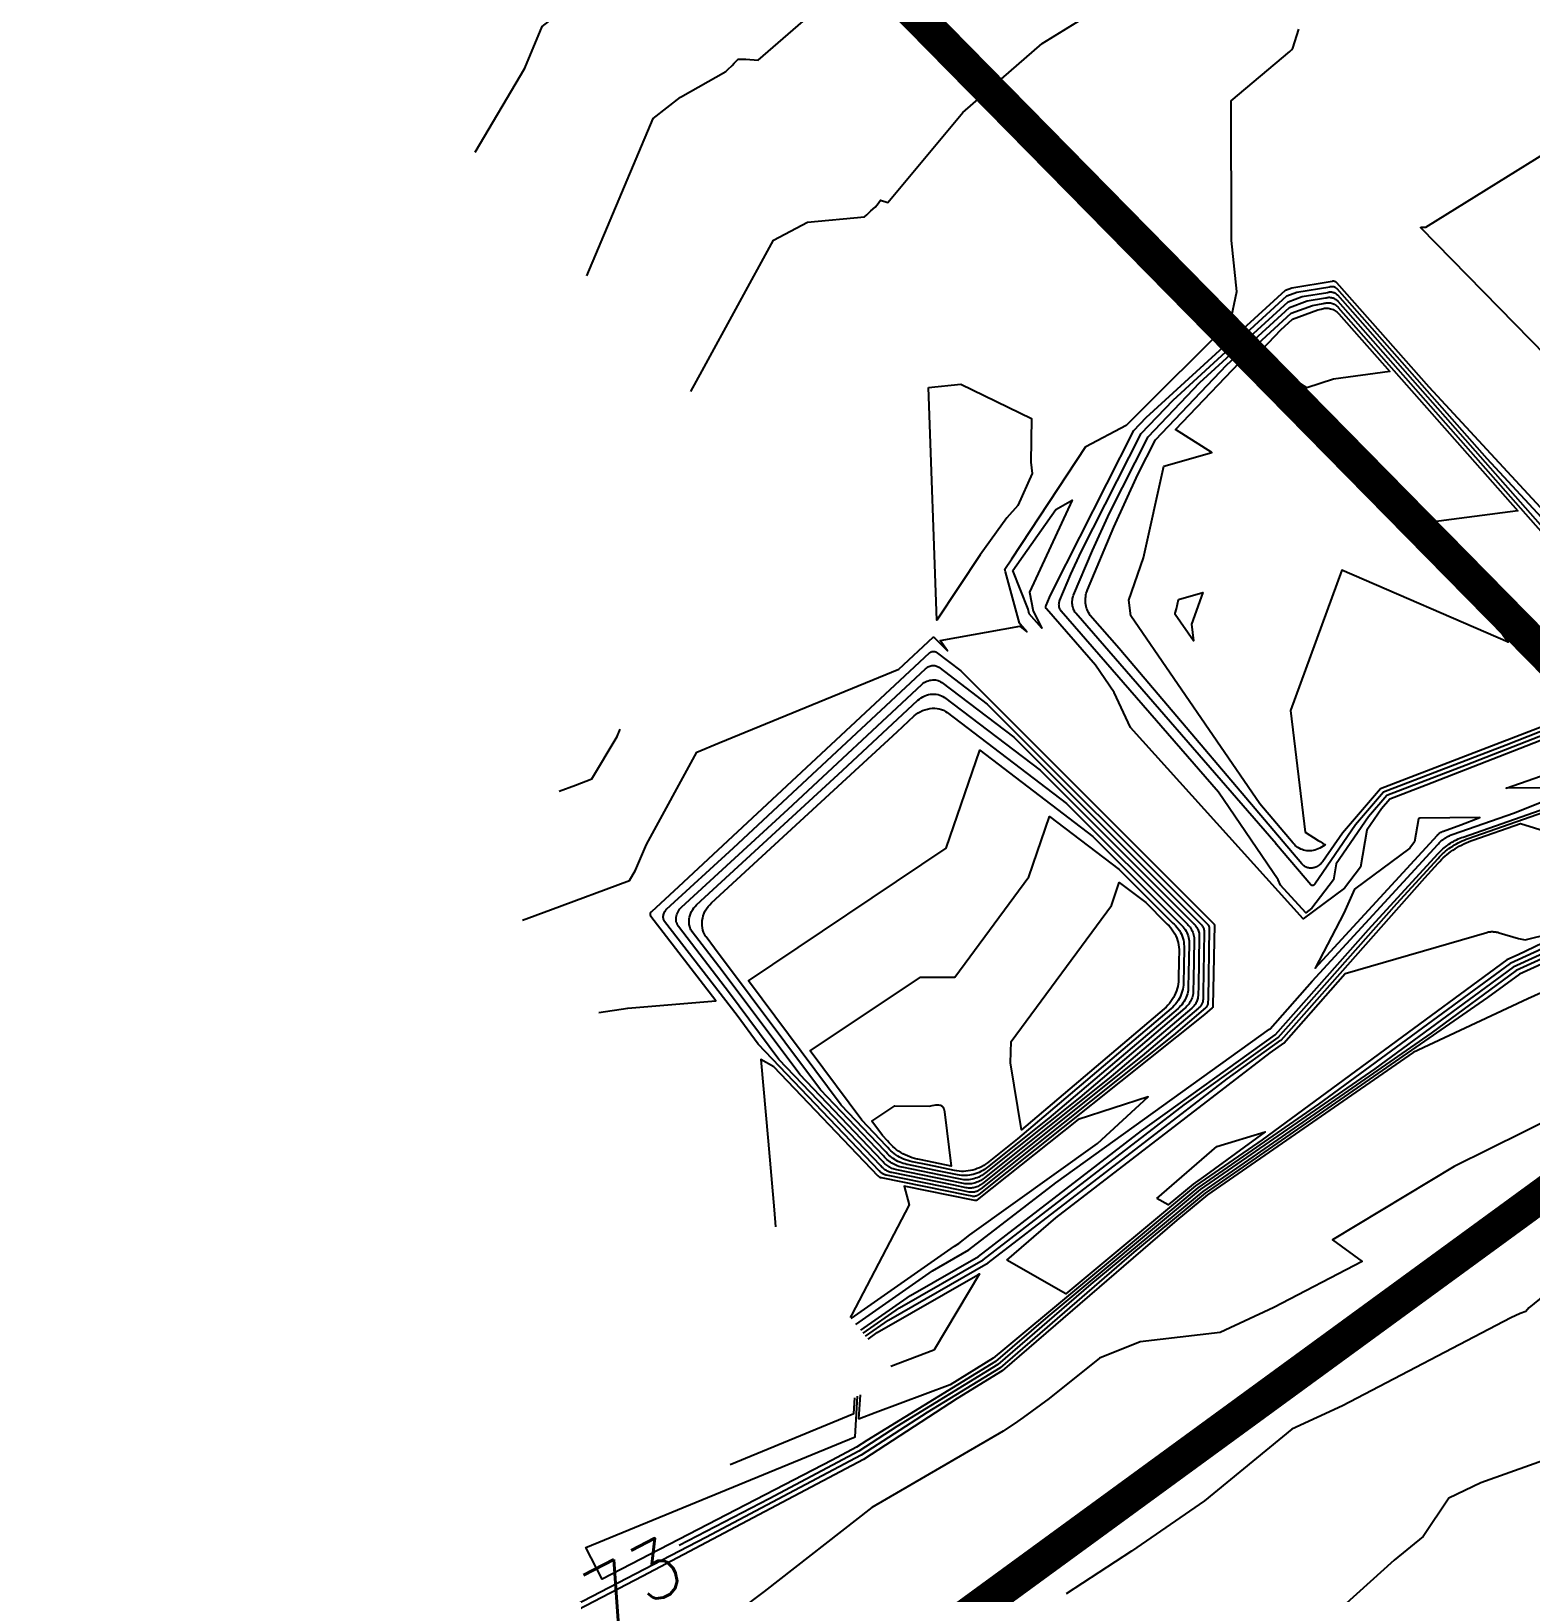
# Model space of a CAD drawing. Header units: metres. Extents: x 729358 to 732680, y 1423022 to 1426117.
# Drawn here: x 729802.4 to 729974.5, y 1424965.1 to 1425144.4 of the extents above; entities that cross this region are included whole.
import ezdxf

# ---------------------------------------------------------------- set-up
doc = ezdxf.new("R2010")
doc.units = ezdxf.units.M
doc.header["$MEASUREMENT"] = 0
doc.linetypes.add('PHANTOM', pattern=[2.5, 1.25, -0.25, 0.25, -0.25, 0.25, -0.25])
for name, color, linetype in [('36Bound', 6, 'PHANTOM'), ('HR36 IE-Exi_Xref$0$CONTOUR', 8, 'Continuous'), ('HR36 IE-Exi_Xref$0$CONTOURINDEX', 10, 'Continuous'), ('HR36 IE-Exi_Xref$0$CONTOURTEXT', 7, 'Continuous')]:
    doc.layers.add(name, color=color, linetype=linetype)
doc.styles.add('HR36 IE-Exi_Xref$0$5mm', font='simplex', dxfattribs={"height": 5})

msp = doc.modelspace()

# ---------------------------------------------------------------- linework, layer by layer
at = {"layer": '36Bound', "const_width": 3.84}
msp.add_lwpolyline([(731089.29, 1424869.87), (731097.59, 1425120.07), (731110.41, 1425192.42), (731138.07, 1425349.11), (731186.64, 1425492.9), (731134.88, 1425523.96), (731220.89, 1425664.9), (730803.81, 1425911.35), (730764.78, 1425842.6), (730723.84, 1425770.49), (730682.74, 1425698.76), (730672.5, 1425703.91), (730659.08, 1425710.65), (730650.07, 1425715.18), (730455.78, 1425812.86), (730385.15, 1425653.57), (730390.36, 1425601.87), (730354.83, 1425374.71), (730264.08, 1425176.5), (730117.5, 1425088.87), (729994.08, 1425024.16), (729814.03, 1424892.64)], dxfattribs=at)
at = {"layer": '36Bound', "const_width": 3.84, "flags": 128}
msp.add_lwpolyline([(730016.1, 1425086.12), (730042.25, 1425098.35), (730044.37, 1425088.61), (730066.86, 1425106.14), (730148.6, 1425134.3), (730197.59, 1425159.17), (730225.06, 1425195.72), (730242.38, 1425205.96), (730159.68, 1425270.89), (730113.89, 1425302.03), (730068.59, 1425319.8), (730033.85, 1425331.31), (729983.74, 1425346.31), (729978.31, 1425346.33), (729932.98, 1425312.47), (729916.75, 1425322.38), (729875, 1425348.48), (729857.06, 1425321.51), (729939.63, 1425269.07), (729936.92, 1425264.9), (729849.45, 1425320.85), (729825.14, 1425281.48), (729804.76, 1425247.07), (729980.67, 1425068.2)], close=True, dxfattribs=at)
at = {"layer": 'HR36 IE-Exi_Xref$0$CONTOUR', "flags": 128}
for points, elevation in [([(729853.3, 1425130.52), (729859, 1425140.16), (729861.01, 1425144.93), (729864.2, 1425147.43), (729868.9, 1425152.12), (729869.17, 1425152.4), (729869.58, 1425152.85), (729869.85, 1425153.13), (729870.27, 1425153.58), (729872.17, 1425153.56), (729873.09, 1425153.38), (729881.51, 1425163.53), (729891.02, 1425173.75), (729898.73, 1425177.35), (729900, 1425177.94), (729900.63, 1425178.59), (729900.69, 1425178.67), (729901.32, 1425179.32), (729901.38, 1425179.39), (729901.72, 1425180.37), (729905.72, 1425185.58), (729919.01, 1425194.67), (729925.81, 1425198.38)], 77), ([(729878.08, 1425103.06), (729879.37, 1425105.41), (729887.57, 1425120.4), (729891.47, 1425122.47), (729898.01, 1425123.09), (729898.25, 1425123.33), (729898.73, 1425123.77), (729899.22, 1425124.22), (729899.46, 1425124.46), (729899.85, 1425124.99), (729900.67, 1425124.75), (729909.27, 1425135.07), (729918.4, 1425142.99), (729930.34, 1425150.37), (729930.49, 1425150.44), (729930.5, 1425150.45), (729931.16, 1425151.18), (729931.17, 1425151.19), (729931.83, 1425151.93), (729932.09, 1425152.67), (729934.58, 1425160.53), (729949.59, 1425167.38), (729963.05, 1425173.72)], 75), ([(729983.5, 1425099.7), (729961.83, 1425121.85), (729961.93, 1425121.89), (729962.23, 1425121.9), (729962.43, 1425121.89), (729976.37, 1425130.54)], 73), ([(729918.81, 1425078.32), (729918.81, 1425078.34), (729918.81, 1425078.37), (729918.81, 1425078.39), (729918.82, 1425078.42), (729918.83, 1425078.44), (729918.84, 1425078.47), (729919.23, 1425079.41), (729919.6, 1425080.2), (729928.93, 1425098.57), (729930.33, 1425100.04), (729946.31, 1425114.68), (729946.31, 1425114.68), (729947.04, 1425114.95), (729951.68, 1425115.7), (729951.71, 1425115.71), (729951.74, 1425115.72), (729951.77, 1425115.73), (729951.81, 1425115.73), (729951.84, 1425115.73), (729951.88, 1425115.73), (729951.91, 1425115.72), (729951.94, 1425115.72), (729951.97, 1425115.71), (729952.01, 1425115.69), (729952.04, 1425115.68), (729952.07, 1425115.66), (729952.1, 1425115.64), (729952.12, 1425115.62), (729952.15, 1425115.59), (729952.17, 1425115.57), (729962.77, 1425103.57), (729987.87, 1425076.46)], 73), ([(729920.32, 1425078.59), (729920.33, 1425078.67), (729920.34, 1425078.75), (729920.35, 1425078.83), (729920.37, 1425078.9), (729920.39, 1425078.98), (729920.42, 1425079.07), (729921.7, 1425082.09), (729922.86, 1425084.64), (729929.76, 1425098.21), (729933.42, 1425102.05), (729946.47, 1425114.01), (729946.48, 1425114.01), (729947.63, 1425114.44), (729951.42, 1425115.06), (729951.47, 1425115.08), (729951.53, 1425115.09), (729951.58, 1425115.1), (729951.64, 1425115.1), (729951.69, 1425115.11), (729951.75, 1425115.1), (729951.8, 1425115.09), (729951.86, 1425115.08), (729951.91, 1425115.06), (729951.96, 1425115.04), (729952.01, 1425115.02), (729952.06, 1425114.99), (729952.11, 1425114.96), (729952.15, 1425114.92), (729952.19, 1425114.89), (729952.22, 1425114.85), (729969.45, 1425095.35), (729986.77, 1425076.63)], 72.5), ([(729923.36, 1425079.12), (729923.37, 1425079.31), (729923.39, 1425079.5), (729923.42, 1425079.69), (729923.46, 1425079.88), (729923.52, 1425080.06), (729923.59, 1425080.26), (729926.62, 1425087.45), (729929.39, 1425093.52), (729931.4, 1425097.48), (729939.6, 1425106.09), (729946.8, 1425112.68), (729946.8, 1425112.68), (729948.83, 1425113.44), (729950.92, 1425113.78), (729951.01, 1425113.81), (729951.1, 1425113.83), (729951.2, 1425113.85), (729951.3, 1425113.86), (729951.39, 1425113.86), (729951.49, 1425113.85), (729951.59, 1425113.83), (729951.68, 1425113.81), (729951.78, 1425113.78), (729951.87, 1425113.75), (729951.96, 1425113.7), (729952.04, 1425113.65), (729952.13, 1425113.6), (729952.2, 1425113.54), (729952.28, 1425113.47), (729952.33, 1425113.41), (729982.8, 1425078.9)], 71.5), ([(729946.91, 1425066.42), (729948.57, 1425052.46), (729950.08, 1425051.51), (729950.32, 1425051.37), (729950.59, 1425051.2), (729950.83, 1425051.05), (729950.87, 1425051.02), (729950.88, 1425051.02), (729950.83, 1425050.98), (729950.65, 1425050.84), (729950.46, 1425050.72), (729950.27, 1425050.62), (729950.08, 1425050.53), (729949.89, 1425050.45), (729949.7, 1425050.39), (729949.51, 1425050.35), (729949.32, 1425050.32), (729949.13, 1425050.3), (729948.95, 1425050.3), (729948.76, 1425050.32), (729948.58, 1425050.35), (729948.41, 1425050.39), (729948.23, 1425050.45), (729948.07, 1425050.52), (729947.9, 1425050.61), (729947.75, 1425050.7), (729947.59, 1425050.82), (729947.45, 1425050.94), (729947.31, 1425051.08), (729947.21, 1425051.19), (729943.37, 1425055.71), (729928.56, 1425077.27), (729928.35, 1425079.09), (729930.04, 1425083.96), (729932.37, 1425094.48), (729937.88, 1425096.04), (729933.7, 1425098.67), (729942.69, 1425108.1), (729946.96, 1425112.02), (729946.96, 1425112.02), (729949.42, 1425112.93), (729950.66, 1425113.13), (729950.77, 1425113.17), (729950.89, 1425113.2), (729951.01, 1425113.22), (729951.13, 1425113.23), (729951.24, 1425113.23), (729951.36, 1425113.22), (729951.48, 1425113.21), (729951.6, 1425113.18), (729951.71, 1425113.14), (729951.82, 1425113.1), (729951.93, 1425113.05), (729952.04, 1425112.99), (729952.14, 1425112.92), (729952.23, 1425112.84), (729952.32, 1425112.76), (729952.39, 1425112.69), (729972.99, 1425089.35), (729962.16, 1425087.93), (729971.87, 1425074.25), (729952.78, 1425082.55), (729946.91, 1425066.42)], 71), ([(729945.78, 1425110.12), (729947.13, 1425111.35), (729947.13, 1425111.35), (729950.02, 1425112.43), (729950.41, 1425112.49), (729950.54, 1425112.54), (729950.68, 1425112.57), (729950.82, 1425112.59), (729950.95, 1425112.61), (729951.09, 1425112.61), (729951.23, 1425112.6), (729951.37, 1425112.58), (729951.51, 1425112.55), (729951.64, 1425112.5), (729951.78, 1425112.45), (729951.9, 1425112.39), (729952.03, 1425112.32), (729952.15, 1425112.24), (729952.26, 1425112.15), (729952.36, 1425112.05), (729952.44, 1425111.96), (729958.31, 1425105.32), (729951.83, 1425104.47), (729948.78, 1425103.47), (729942.95, 1425107.14), (729945.78, 1425110.12)], 70.5), ([(730122.24, 1425102.41), (730088.97, 1425083.75), (730082.72, 1425081.68), (730077.51, 1425079.28), (730077.5, 1425079.27), (730066.27, 1425074.86), (730050.59, 1425069.47), (730050.59, 1425069.47), (730019.6, 1425057.37), (730001.13, 1425050.42), (729985.88, 1425043.08), (729972.46, 1425036.97), (729956.58, 1425025.3), (729936.54, 1425011.43), (729919.04, 1424996.87), (729913.03, 1424991.69), (729898.27, 1424982.63), (729897.08, 1424981.85), (729894.28, 1424980.37), (729867.9, 1424966.68), (729866.02, 1424970.34), (729896.92, 1424983.03), (729897.21, 1424987.7)], 71.5), ([(729915.04, 1425082.5), (729919.98, 1425089.51), (729921.84, 1425090.57), (729916.93, 1425080.02), (729917.38, 1425077.81), (729918.34, 1425075.89), (729916.92, 1425077.52), (729916.77, 1425078.07), (729915.04, 1425082.5)], 73), ([(730080.45, 1425081.21), (730077.33, 1425079.76), (730077.32, 1425079.76), (730072.33, 1425077.8), (730063.53, 1425074.77), (730032.92, 1425074.18), (730018.89, 1425057.96), (730006.35, 1425053.07), (730000.65, 1425050.92), (729979.45, 1425040.73), (729972.1, 1425037.38), (729950.11, 1425021.22), (729936.26, 1425011.63), (729914.09, 1424993.19), (729912.77, 1424992.05), (729907.82, 1424989.01), (729899.21, 1424985.78), (729897.44, 1424985.12), (729897.36, 1424985.09), (729897.53, 1424987.87)], 71), ([(729935.53, 1425076.34), (729935.76, 1425074.41), (729933.68, 1425077.43), (729933.66, 1425077.61), (729933.83, 1425078.1), (729934.06, 1425079.16), (729936.84, 1425079.95), (729935.53, 1425076.34)], 70.5), ([(730094.49, 1425078.72), (730089.22, 1425076.03), (730083.93, 1425072.1), (730077.1, 1425073.74), (730062.44, 1425072.24), (730062.44, 1425072.24), (730054.14, 1425068.98), (730051.46, 1425068.06), (730051.43, 1425068.05), (730046.11, 1425065.97), (730002.1, 1425049.41), (729998.75, 1425047.8), (729973.18, 1425036.16), (729969.51, 1425033.46), (729937.09, 1425011.02), (729928.93, 1425004.22), (729913.56, 1424990.97), (729905.18, 1424985.83), (729897.63, 1424980.92), (729879.8, 1424971.48), (729864.68, 1424963.63)], 72.5), ([(729983.17, 1425065.93), (729962.48, 1425057.86), (729958.32, 1425056.25), (729957.36, 1425055.14), (729955.67, 1425052.67), (729954.94, 1425048.44), (729953.09, 1425046.01), (729948.35, 1425042.49), (729928.52, 1425064.45), (729926.64, 1425068.48), (729924.5, 1425071.61), (729918.88, 1425078.08), (729918.87, 1425078.1), (729918.85, 1425078.13), (729918.84, 1425078.15), (729918.83, 1425078.17), (729918.83, 1425078.19), (729918.82, 1425078.22), (729918.81, 1425078.24), (729918.81, 1425078.27), (729918.81, 1425078.29), (729918.81, 1425078.32)], 73), ([(729982.37, 1425066.13), (729967.07, 1425060.16), (729957.96, 1425056.65), (729955.86, 1425054.21), (729952.15, 1425048.82), (729951.84, 1425046.98), (729949.34, 1425043.71), (729948.65, 1425043.19), (729945.77, 1425046.38), (729945.5, 1425046.97), (729938.63, 1425057.04), (729920.56, 1425077.84), (729920.52, 1425077.9), (729920.48, 1425077.97), (729920.44, 1425078.04), (729920.41, 1425078.11), (729920.38, 1425078.19), (729920.36, 1425078.27), (729920.35, 1425078.34), (729920.33, 1425078.42), (729920.33, 1425078.5), (729920.32, 1425078.59)], 72.5), ([(729976.24, 1425064.75), (729957.23, 1425057.44), (729952.85, 1425052.35), (729950.6, 1425049.07), (729950.51, 1425048.97), (729950.41, 1425048.87), (729950.32, 1425048.77), (729950.22, 1425048.69), (729950.12, 1425048.61), (729950.01, 1425048.55), (729949.91, 1425048.49), (729949.8, 1425048.44), (729949.7, 1425048.4), (729949.59, 1425048.36), (729949.49, 1425048.34), (729949.38, 1425048.32), (729949.28, 1425048.32), (729949.18, 1425048.32), (729949.08, 1425048.32), (729948.98, 1425048.34), (729948.88, 1425048.36), (729948.78, 1425048.4), (729948.69, 1425048.44), (729948.6, 1425048.48), (729948.51, 1425048.54), (729948.43, 1425048.6), (729948.35, 1425048.67), (729948.27, 1425048.74), (729948.22, 1425048.81), (729927.43, 1425073.29), (729927.23, 1425073.53), (729923.92, 1425077.34), (729923.81, 1425077.49), (729923.72, 1425077.66), (729923.64, 1425077.82), (729923.56, 1425078), (729923.5, 1425078.18), (729923.45, 1425078.36), (729923.41, 1425078.55), (729923.38, 1425078.74), (729923.36, 1425078.93), (729923.36, 1425079.12)], 71.5), ([(729867.49, 1425031.75), (729870.83, 1425032.24), (729880.92, 1425033.1), (729880.94, 1425033.09), (729873.48, 1425042.79), (729873.47, 1425042.81), (729873.46, 1425042.84), (729873.44, 1425042.87), (729873.43, 1425042.91), (729873.42, 1425042.94), (729873.42, 1425042.98), (729873.42, 1425043.02), (729873.42, 1425043.07), (729873.43, 1425043.11), (729873.44, 1425043.15), (729873.45, 1425043.19), (729873.47, 1425043.23), (729873.49, 1425043.26), (729873.52, 1425043.3), (729873.54, 1425043.33), (729873.57, 1425043.36), (729876.68, 1425046.22), (729905.45, 1425073.03), (729905.49, 1425073.07), (729905.54, 1425073.1), (729905.59, 1425073.13), (729905.65, 1425073.16), (729905.71, 1425073.18), (729905.76, 1425073.2), (729905.82, 1425073.21), (729905.88, 1425073.21), (729905.94, 1425073.21), (729905.99, 1425073.21), (729906.05, 1425073.2), (729906.1, 1425073.18), (729906.15, 1425073.16), (729906.19, 1425073.14), (729906.23, 1425073.11), (729909.06, 1425070.96), (729938.12, 1425041.91), (729938.12, 1425041.91), (729938.13, 1425041.9), (729938.13, 1425041.9), (729938.14, 1425041.89), (729938.14, 1425041.88), (729938.14, 1425041.88), (729938.15, 1425041.87), (729938.15, 1425041.87), (729938.15, 1425041.86), (729938.15, 1425041.85), (729938.15, 1425041.85), (729938.15, 1425041.84), (729938.16, 1425041.83), (729938.16, 1425041.83), (729938, 1425032.53), (729937.99, 1425032.43), (729937.99, 1425032.42), (729937.99, 1425032.41), (729937.99, 1425032.4), (729937.99, 1425032.39), (729937.98, 1425032.38), (729937.98, 1425032.37), (729937.97, 1425032.35), (729937.97, 1425032.34), (729937.96, 1425032.33), (729937.96, 1425032.32), (729937.95, 1425032.31), (729937.94, 1425032.31), (729937.93, 1425032.3), (729937.92, 1425032.29), (729937.04, 1425031.53), (729911.14, 1425010.86), (729911.1, 1425010.83), (729911.06, 1425010.8), (729911.02, 1425010.77), (729910.97, 1425010.74), (729910.92, 1425010.72), (729910.87, 1425010.7), (729910.82, 1425010.68), (729910.77, 1425010.66), (729910.71, 1425010.65), (729910.66, 1425010.64), (729910.61, 1425010.64), (729910.55, 1425010.63), (729910.5, 1425010.63), (729910.45, 1425010.64), (729910.4, 1425010.64), (729910.35, 1425010.65), (729909.73, 1425010.78), (729899.94, 1425012.76), (729899.94, 1425012.76), (729899.91, 1425012.77), (729899.88, 1425012.77), (729899.85, 1425012.78), (729899.82, 1425012.8), (729899.79, 1425012.81), (729899.77, 1425012.82), (729899.74, 1425012.84), (729899.72, 1425012.85), (729899.69, 1425012.87), (729899.67, 1425012.89), (729899.65, 1425012.91), (729899.62, 1425012.93), (729899.6, 1425012.95), (729899.58, 1425012.98), (729887.61, 1425025.51), (729886.11, 1425026.36), (729886.93, 1425016.98), (729887.62, 1425009.08), (729887.79, 1425007.13)], 73.5), ([(729885.81, 1425028.12), (729883.37, 1425031.39), (729875.06, 1425042.2), (729875.04, 1425042.24), (729875, 1425042.31), (729874.96, 1425042.39), (729874.93, 1425042.48), (729874.91, 1425042.58), (729874.9, 1425042.67), (729874.9, 1425042.77), (729874.91, 1425042.87), (729874.93, 1425042.97), (729874.95, 1425043.08), (729874.99, 1425043.18), (729875.03, 1425043.27), (729875.09, 1425043.36), (729875.15, 1425043.45), (729875.22, 1425043.53), (729875.29, 1425043.61), (729882.95, 1425050.66), (729905.01, 1425071.22), (729905.1, 1425071.29), (729905.19, 1425071.36), (729905.3, 1425071.42), (729905.4, 1425071.47), (729905.51, 1425071.51), (729905.63, 1425071.54), (729905.74, 1425071.57), (729905.85, 1425071.58), (729905.97, 1425071.58), (729906.08, 1425071.57), (729906.18, 1425071.55), (729906.28, 1425071.52), (729906.38, 1425071.48), (729906.46, 1425071.44), (729906.54, 1425071.38), (729912.09, 1425067.16), (729937.33, 1425041.93), (729937.36, 1425041.9), (729937.39, 1425041.87), (729937.42, 1425041.84), (729937.45, 1425041.8), (729937.47, 1425041.76), (729937.5, 1425041.72), (729937.52, 1425041.68), (729937.53, 1425041.64), (729937.55, 1425041.6), (729937.56, 1425041.56), (729937.57, 1425041.51), (729937.57, 1425041.47), (729937.58, 1425041.42), (729937.58, 1425041.38), (729937.44, 1425033.28), (729937.43, 1425032.88), (729937.43, 1425032.83), (729937.42, 1425032.78), (729937.41, 1425032.74), (729937.4, 1425032.69), (729937.39, 1425032.64), (729937.37, 1425032.59), (729937.35, 1425032.55), (729937.33, 1425032.51), (729937.3, 1425032.46), (729937.27, 1425032.42), (729937.24, 1425032.38), (729937.21, 1425032.34), (729937.17, 1425032.31), (729937.14, 1425032.27), (729933.46, 1425029.15), (729911.34, 1425011.49), (729911.27, 1425011.44), (729911.2, 1425011.39), (729911.13, 1425011.34), (729911.05, 1425011.29), (729910.97, 1425011.25), (729910.88, 1425011.22), (729910.8, 1425011.19), (729910.71, 1425011.16), (729910.62, 1425011.14), (729910.54, 1425011.13), (729910.45, 1425011.12), (729910.36, 1425011.11), (729910.27, 1425011.11), (729910.18, 1425011.12), (729910.1, 1425011.13), (729910.01, 1425011.14), (729908.98, 1425011.36), (729900.54, 1425013.06), (729900.52, 1425013.07), (729900.46, 1425013.08), (729900.39, 1425013.1), (729900.33, 1425013.13), (729900.26, 1425013.15), (729900.2, 1425013.18), (729900.14, 1425013.21), (729900.09, 1425013.24), (729900.03, 1425013.28), (729899.98, 1425013.32), (729899.93, 1425013.36), (729899.88, 1425013.4), (729899.83, 1425013.45), (729899.78, 1425013.5), (729899.74, 1425013.55), (729885.81, 1425028.12)], 73), ([(729888.18, 1425026.37), (729882.51, 1425033.97), (729876.65, 1425041.61), (729876.61, 1425041.67), (729876.54, 1425041.79), (729876.48, 1425041.92), (729876.43, 1425042.06), (729876.4, 1425042.21), (729876.39, 1425042.36), (729876.39, 1425042.52), (729876.4, 1425042.68), (729876.43, 1425042.84), (729876.47, 1425043), (729876.53, 1425043.16), (729876.6, 1425043.32), (729876.68, 1425043.46), (729876.78, 1425043.6), (729876.89, 1425043.73), (729877, 1425043.85), (729889.22, 1425055.1), (729904.57, 1425069.41), (729904.7, 1425069.52), (729904.85, 1425069.62), (729905, 1425069.71), (729905.16, 1425069.78), (729905.32, 1425069.84), (729905.49, 1425069.89), (729905.66, 1425069.92), (729905.83, 1425069.94), (729906, 1425069.94), (729906.16, 1425069.93), (729906.32, 1425069.9), (729906.47, 1425069.86), (729906.61, 1425069.8), (729906.74, 1425069.73), (729906.86, 1425069.65), (729915.13, 1425063.36), (729936.54, 1425041.95), (729936.59, 1425041.9), (729936.65, 1425041.84), (729936.71, 1425041.78), (729936.76, 1425041.71), (729936.81, 1425041.64), (729936.85, 1425041.57), (729936.89, 1425041.49), (729936.92, 1425041.42), (729936.94, 1425041.34), (729936.97, 1425041.26), (729936.98, 1425041.18), (729936.99, 1425041.1), (729937, 1425041.01), (729937, 1425040.93), (729936.88, 1425034.03), (729936.87, 1425033.33), (729936.86, 1425033.24), (729936.85, 1425033.16), (729936.84, 1425033.07), (729936.82, 1425032.99), (729936.79, 1425032.91), (729936.76, 1425032.82), (729936.72, 1425032.74), (729936.68, 1425032.67), (729936.64, 1425032.59), (729936.59, 1425032.52), (729936.54, 1425032.45), (729936.48, 1425032.38), (729936.41, 1425032.32), (729936.35, 1425032.26), (729929.88, 1425026.77), (729911.53, 1425012.12), (729911.44, 1425012.05), (729911.34, 1425011.97), (729911.24, 1425011.91), (729911.13, 1425011.85), (729911.01, 1425011.79), (729910.9, 1425011.74), (729910.78, 1425011.7), (729910.66, 1425011.66), (729910.53, 1425011.64), (729910.41, 1425011.61), (729910.29, 1425011.6), (729910.16, 1425011.59), (729910.04, 1425011.59), (729909.92, 1425011.6), (729909.8, 1425011.61), (729909.68, 1425011.64), (729908.24, 1425011.94), (729901.14, 1425013.37), (729901.11, 1425013.38), (729901.01, 1425013.4), (729900.9, 1425013.43), (729900.8, 1425013.47), (729900.71, 1425013.51), (729900.61, 1425013.55), (729900.52, 1425013.6), (729900.43, 1425013.65), (729900.35, 1425013.7), (729900.26, 1425013.77), (729900.18, 1425013.83), (729900.1, 1425013.9), (729900.03, 1425013.97), (729899.96, 1425014.05), (729899.89, 1425014.13), (729888.18, 1425026.37)], 72.5), ([(730089.53, 1425063.44), (730085.1, 1425064.4), (730076.87, 1425066.34), (730072.23, 1425064.92), (730059.43, 1425063.59), (730054.16, 1425060.83), (730050.25, 1425059.65), (730041.99, 1425057.02), (730021.14, 1425050.43), (730016.13, 1425049.74), (730005.21, 1425046.7), (729999.23, 1425043.01), (729984.37, 1425036.45), (729977.19, 1425034.7), (729974.15, 1425033.33), (729960.99, 1425027.16), (729960.98, 1425027.16), (729937.37, 1425010.81), (729933.87, 1425007.9), (729913.82, 1424990.61), (729908.63, 1424987.43), (729897.9, 1424980.45), (729872.55, 1424967.03), (729865.07, 1424963.14)], 73), ([(729892.94, 1425022.88), (729880.8, 1425039.13), (729879.81, 1425040.42), (729879.74, 1425040.52), (729879.62, 1425040.74), (729879.52, 1425040.96), (729879.44, 1425041.21), (729879.39, 1425041.47), (729879.36, 1425041.74), (729879.35, 1425042.01), (729879.38, 1425042.3), (729879.43, 1425042.58), (729879.5, 1425042.86), (729879.6, 1425043.14), (729879.73, 1425043.41), (729879.87, 1425043.66), (729880.04, 1425043.91), (729880.23, 1425044.13), (729880.43, 1425044.34), (729901.76, 1425063.98), (729903.7, 1425065.79), (729903.91, 1425065.97), (729904.15, 1425066.14), (729904.4, 1425066.28), (729904.67, 1425066.41), (729904.94, 1425066.51), (729905.22, 1425066.59), (729905.5, 1425066.64), (729905.78, 1425066.67), (729906.06, 1425066.67), (729906.33, 1425066.65), (729906.59, 1425066.6), (729906.83, 1425066.53), (729907.07, 1425066.44), (729907.29, 1425066.32), (729907.48, 1425066.19), (729921.19, 1425055.76), (729934.96, 1425041.99), (729935.06, 1425041.9), (729935.17, 1425041.78), (729935.28, 1425041.66), (729935.38, 1425041.53), (729935.47, 1425041.39), (729935.55, 1425041.25), (729935.63, 1425041.11), (729935.69, 1425040.96), (729935.74, 1425040.82), (729935.78, 1425040.66), (729935.81, 1425040.51), (729935.83, 1425040.35), (729935.85, 1425040.2), (729935.85, 1425040.04), (729935.77, 1425035.53), (729935.74, 1425034.22), (729935.73, 1425034.06), (729935.71, 1425033.9), (729935.68, 1425033.74), (729935.64, 1425033.59), (729935.6, 1425033.43), (729935.54, 1425033.28), (729935.47, 1425033.13), (729935.4, 1425032.99), (729935.31, 1425032.85), (729935.22, 1425032.71), (729935.12, 1425032.58), (729935.01, 1425032.46), (729934.9, 1425032.34), (729934.77, 1425032.23), (729922.73, 1425022.01), (729911.92, 1425013.38), (729911.78, 1425013.27), (729911.62, 1425013.15), (729911.46, 1425013.05), (729911.28, 1425012.95), (729911.11, 1425012.86), (729910.92, 1425012.79), (729910.74, 1425012.72), (729910.55, 1425012.66), (729910.35, 1425012.62), (729910.16, 1425012.59), (729909.97, 1425012.56), (729909.77, 1425012.55), (729909.58, 1425012.55), (729909.39, 1425012.56), (729909.2, 1425012.59), (729909.01, 1425012.62), (729906.75, 1425013.09), (729902.33, 1425013.98), (729902.28, 1425013.99), (729902.1, 1425014.04), (729901.93, 1425014.09), (729901.76, 1425014.15), (729901.59, 1425014.21), (729901.43, 1425014.29), (729901.28, 1425014.37), (729901.12, 1425014.46), (729900.98, 1425014.56), (729900.83, 1425014.66), (729900.7, 1425014.77), (729900.56, 1425014.89), (729900.43, 1425015.01), (729900.31, 1425015.15), (729900.19, 1425015.29), (729892.94, 1425022.88)], 71.5), ([(729862.97, 1425057.17), (729864.82, 1425057.85), (729866.72, 1425058.56), (729869.61, 1425063.44), (729869.95, 1425064.26)], 74.5), ([(729895.31, 1425021.13), (729884.67, 1425035.39), (729907.39, 1425050.6), (729911.23, 1425061.85), (729924.22, 1425051.96), (729934.17, 1425042), (729934.29, 1425041.9), (729934.44, 1425041.75), (729934.57, 1425041.6), (729934.7, 1425041.43), (729934.81, 1425041.27), (729934.91, 1425041.1), (729935, 1425040.92), (729935.07, 1425040.74), (729935.14, 1425040.55), (729935.19, 1425040.37), (729935.23, 1425040.18), (729935.25, 1425039.98), (729935.27, 1425039.79), (729935.27, 1425039.59), (729935.21, 1425036.28), (729935.17, 1425034.66), (729935.16, 1425034.47), (729935.14, 1425034.28), (729935.1, 1425034.08), (729935.06, 1425033.89), (729935, 1425033.7), (729934.93, 1425033.51), (729934.85, 1425033.33), (729934.76, 1425033.15), (729934.65, 1425032.98), (729934.54, 1425032.81), (729934.41, 1425032.65), (729934.28, 1425032.5), (729934.14, 1425032.35), (729933.99, 1425032.22), (729919.15, 1425019.63), (729912.12, 1425014.01), (729911.95, 1425013.87), (729911.76, 1425013.74), (729911.57, 1425013.61), (729911.36, 1425013.5), (729911.15, 1425013.4), (729910.94, 1425013.31), (729910.72, 1425013.23), (729910.49, 1425013.16), (729910.26, 1425013.11), (729910.04, 1425013.07), (729909.81, 1425013.05), (729909.58, 1425013.03), (729909.35, 1425013.03), (729909.12, 1425013.05), (729908.9, 1425013.07), (729908.68, 1425013.11), (729906, 1425013.67), (729902.93, 1425014.29), (729902.87, 1425014.3), (729902.65, 1425014.36), (729902.44, 1425014.42), (729902.24, 1425014.49), (729902.04, 1425014.57), (729901.84, 1425014.66), (729901.65, 1425014.76), (729901.47, 1425014.86), (729901.29, 1425014.98), (729901.12, 1425015.11), (729900.95, 1425015.24), (729900.79, 1425015.38), (729900.64, 1425015.54), (729900.49, 1425015.7), (729900.35, 1425015.87), (729895.31, 1425021.13)], 71), ([(729897.02, 1424995.94), (729905.79, 1425002.11), (729909.96, 1425004.5), (729919.95, 1425012.19), (729944.5, 1425029.83), (729944.57, 1425029.89), (729949.4, 1425035.35), (729963.8, 1425051.05), (729963.87, 1425051.13), (729963.96, 1425051.21), (729964.04, 1425051.29), (729964.12, 1425051.37), (729964.21, 1425051.45), (729964.3, 1425051.52), (729964.4, 1425051.59), (729964.49, 1425051.66), (729964.63, 1425051.75), (729964.73, 1425051.82), (729964.83, 1425051.88), (729964.93, 1425051.94), (729965.03, 1425052), (729965.14, 1425052.05), (729965.25, 1425052.1), (729965.36, 1425052.15), (729965.47, 1425052.2), (729965.58, 1425052.24), (729972.49, 1425054.65), (729979.88, 1425057.6), (729971.66, 1425057.49), (729984.34, 1425061.94)], 73), ([(729897.85, 1424994.93), (729902, 1424997.85), (729911.64, 1425003.37), (729934.71, 1425021.14), (729945.47, 1425028.87), (729945.5, 1425028.9), (729959.1, 1425044.25), (729963.85, 1425049.43), (729964.01, 1425049.61), (729964.17, 1425049.78), (729964.34, 1425049.95), (729964.52, 1425050.11), (729964.7, 1425050.26), (729964.89, 1425050.41), (729965.08, 1425050.56), (729965.28, 1425050.7), (729965.32, 1425050.73), (729965.52, 1425050.86), (729965.73, 1425050.99), (729965.94, 1425051.12), (729966.15, 1425051.23), (729966.37, 1425051.35), (729966.6, 1425051.45), (729966.83, 1425051.55), (729967.06, 1425051.64), (729967.28, 1425051.72), (729981.53, 1425056.7)], 71.5), ([(729897.69, 1425019.38), (729891.75, 1425027.34), (729904.43, 1425035.82), (729908.36, 1425035.79), (729916.87, 1425047.32), (729919.24, 1425054.25), (729927.25, 1425048.16), (729933.38, 1425042.02), (729933.53, 1425041.89), (729933.7, 1425041.72), (729933.86, 1425041.53), (729934.01, 1425041.34), (729934.14, 1425041.15), (729934.26, 1425040.94), (729934.37, 1425040.73), (729934.46, 1425040.51), (729934.53, 1425040.29), (729934.6, 1425040.07), (729934.64, 1425039.84), (729934.67, 1425039.61), (729934.69, 1425039.38), (729934.69, 1425039.14), (729934.66, 1425037.03), (729934.61, 1425035.11), (729934.6, 1425034.88), (729934.57, 1425034.65), (729934.53, 1425034.42), (729934.47, 1425034.19), (729934.4, 1425033.96), (729934.32, 1425033.74), (729934.22, 1425033.52), (729934.11, 1425033.31), (729933.99, 1425033.11), (729933.85, 1425032.91), (729933.71, 1425032.72), (729933.55, 1425032.54), (729933.38, 1425032.36), (729933.2, 1425032.2), (729915.58, 1425017.24), (729912.31, 1425014.64), (729912.12, 1425014.48), (729911.9, 1425014.33), (729911.68, 1425014.18), (729911.44, 1425014.05), (729911.2, 1425013.93), (729910.95, 1425013.83), (729910.7, 1425013.74), (729910.44, 1425013.66), (729910.17, 1425013.6), (729909.91, 1425013.56), (729909.64, 1425013.53), (729909.38, 1425013.51), (729909.12, 1425013.51), (729908.85, 1425013.53), (729908.6, 1425013.56), (729908.34, 1425013.6), (729905.26, 1425014.25), (729903.52, 1425014.6), (729903.46, 1425014.61), (729903.2, 1425014.67), (729902.96, 1425014.75), (729902.72, 1425014.83), (729902.48, 1425014.92), (729902.25, 1425015.03), (729902.03, 1425015.14), (729901.82, 1425015.27), (729901.61, 1425015.41), (729901.41, 1425015.55), (729901.21, 1425015.71), (729901.02, 1425015.88), (729900.84, 1425016.06), (729900.67, 1425016.25), (729900.5, 1425016.44), (729897.69, 1425019.38)], 70.5), ([(729898.13, 1424994.6), (729900.74, 1424996.43), (729912.2, 1425003), (729939.64, 1425024.13), (729945.8, 1425028.56), (729945.81, 1425028.57), (729962.33, 1425047.22), (729963.86, 1425048.9), (729964.05, 1425049.1), (729964.24, 1425049.3), (729964.44, 1425049.5), (729964.65, 1425049.68), (729964.86, 1425049.87), (729965.08, 1425050.04), (729965.31, 1425050.22), (729965.54, 1425050.38), (729965.55, 1425050.39), (729965.79, 1425050.55), (729966.03, 1425050.7), (729966.27, 1425050.84), (729966.53, 1425050.98), (729966.79, 1425051.11), (729967.05, 1425051.23), (729967.32, 1425051.35), (729967.59, 1425051.46), (729967.84, 1425051.55), (729973.31, 1425053.46), (729979.74, 1425051.47)], 71), ([(729914.32, 1425003.33), (729919.97, 1425008.18), (729944.56, 1425027.12), (729946.12, 1425028.24), (729946.13, 1425028.24), (729953.18, 1425036.21), (729969.44, 1425040.95), (729969.52, 1425040.98), (729969.61, 1425041), (729969.7, 1425041.01), (729969.78, 1425041.02), (729969.87, 1425041.03), (729969.95, 1425041.04), (729970.04, 1425041.04), (729970.13, 1425041.04), (729970.21, 1425041.03), (729970.3, 1425041.03), (729970.38, 1425041.02), (729970.46, 1425041), (729970.54, 1425040.99), (729970.62, 1425040.97), (729970.7, 1425040.96), (729970.78, 1425040.93), (729970.85, 1425040.91), (729973.07, 1425040.23), (729973.85, 1425040.09), (729979.56, 1425041.51), (729973.02, 1425038.37), (729971.74, 1425037.79), (729943.65, 1425017.15), (729935.98, 1425011.84), (729921.11, 1424999.47), (729914.32, 1425003.33)], 70.5), ([(730103.74, 1425036.38), (730098.56, 1425034.73), (730086.35, 1425028.61), (730084.02, 1425027.62), (730082.7, 1425026.9), (730067.87, 1425021.17), (730054.92, 1425017.93), (730037.21, 1425014.8), (730028.56, 1425012.23), (730018.18, 1425010.31), (730004.32, 1425009.95), (729994.37, 1425007.62), (729985.5, 1425007.85), (729982.77, 1425006.9), (729982.23, 1425004.32), (729974.27, 1424997.83), (729973.92, 1424997.44), (729973.27, 1424997.2), (729972.19, 1424996.69), (729952.85, 1424986.59), (729947.05, 1424983.91), (729937.02, 1424975.68), (729928.65, 1424969.93), (729921.14, 1424965.03)], 75), ([(729898.41, 1424994.26), (729899.47, 1424995.01), (729911.02, 1425001.63), (729911.2, 1425001.74), (729906, 1424993.03), (729905.97, 1424992.97), (729901.01, 1424991.11)], 70.5)]:
    msp.add_lwpolyline(points, dxfattribs=dict(at, elevation=elevation))
at = {"layer": 'HR36 IE-Exi_Xref$0$CONTOURINDEX', "flags": 128}
for points, elevation in [([(729866.12, 1425116.31), (729870.13, 1425125.83), (729873.73, 1425134.37), (729876.89, 1425136.84), (729882.1, 1425139.77), (729882.33, 1425140.02), (729882.8, 1425140.48), (729883.03, 1425140.73), (729883.5, 1425141.19), (729884.37, 1425141.19), (729885.78, 1425141.09), (729902.7, 1425155.79), (729906.95, 1425160.36), (729908.3, 1425160.99), (729915.25, 1425164.19), (729915.56, 1425164.52), (729915.93, 1425164.92), (729916.24, 1425165.25), (729916.61, 1425165.66), (729918.43, 1425170.99), (729920.25, 1425173.36), (729937.5, 1425185.17), (729942.54, 1425187.55)], 76), ([(729858.74, 1425042.35), (729861.94, 1425043.54), (729871.03, 1425046.91), (729871.73, 1425048.1), (729872.97, 1425051.03), (729878.77, 1425061.65), (729881.31, 1425062.69), (729901.94, 1425071.17), (729905.89, 1425074.84), (729905.89, 1425074.84), (729905.89, 1425074.84), (729905.89, 1425074.85), (729905.89, 1425074.85), (729905.9, 1425074.85), (729905.9, 1425074.85), (729905.9, 1425074.85), (729905.9, 1425074.85), (729905.91, 1425074.85), (729905.91, 1425074.85), (729905.91, 1425074.85), (729905.91, 1425074.85), (729905.91, 1425074.85), (729905.92, 1425074.85), (729905.92, 1425074.84), (729906.03, 1425074.76), (729907.51, 1425073.28), (729906.7, 1425074.47), (729915.84, 1425076.1), (729916.62, 1425075.46), (729915.86, 1425076.35), (729915.79, 1425076.43), (729914.2, 1425082.35), (729914.09, 1425082.64), (729914.93, 1425083.83), (729923.4, 1425096.71), (729923.42, 1425096.73), (729928.03, 1425099.16), (729928.07, 1425099.18), (729928.07, 1425099.18), (729928.7, 1425099.77), (729939.93, 1425111), (729940.01, 1425111.07), (729940.73, 1425114.53), (729940.11, 1425120.36), (729940.1, 1425136.4), (729946.83, 1425142.06), (729947, 1425142.25), (729947.17, 1425142.44), (729947.87, 1425144.63)], 74), ([(729921.84, 1425078.85), (729921.85, 1425078.99), (729921.86, 1425079.13), (729921.88, 1425079.26), (729921.92, 1425079.39), (729921.95, 1425079.52), (729922.01, 1425079.67), (729924.16, 1425084.77), (729926.12, 1425089.08), (729930.58, 1425097.84), (729936.51, 1425104.07), (729946.64, 1425113.35), (729946.64, 1425113.35), (729948.23, 1425113.94), (729951.17, 1425114.42), (729951.24, 1425114.44), (729951.32, 1425114.46), (729951.39, 1425114.47), (729951.47, 1425114.48), (729951.54, 1425114.48), (729951.62, 1425114.48), (729951.69, 1425114.46), (729951.77, 1425114.45), (729951.84, 1425114.42), (729951.91, 1425114.4), (729951.98, 1425114.36), (729952.05, 1425114.32), (729952.12, 1425114.28), (729952.18, 1425114.23), (729952.23, 1425114.18), (729952.28, 1425114.13), (729976.13, 1425087.12)], 72), ([(729905.35, 1425103.51), (729909.04, 1425103.88), (729917.17, 1425099.93), (729917.09, 1425094.93), (729917.25, 1425093.62), (729915.62, 1425089.94), (729914.33, 1425088.52), (729911.28, 1425084.31), (729906.3, 1425076.78), (729905.35, 1425103.51)], 74), ([(730090.28, 1425082.24), (730089.37, 1425082.98), (730089.36, 1425082.98), (730086.5, 1425081.9), (730086.51, 1425081.9), (730079.22, 1425079.49), (730077.7, 1425078.79), (730077.68, 1425078.78), (730060.2, 1425071.92), (730051.02, 1425068.76), (730051.01, 1425068.76), (730032.86, 1425061.67), (730001.61, 1425049.92), (729992.32, 1425045.44), (729972.82, 1425036.57), (729963.04, 1425029.38), (729936.82, 1425011.22), (729923.98, 1425000.55), (729913.3, 1424991.33), (729901.72, 1424984.23), (729897.36, 1424981.39), (729887.04, 1424975.92), (729876.71, 1424970.56)], 72), ([(729981.58, 1425066.33), (729971.65, 1425062.45), (729957.59, 1425057.04), (729954.35, 1425053.28), (729949.68, 1425046.47), (729949.66, 1425046.45), (729949.64, 1425046.43), (729949.62, 1425046.41), (729949.6, 1425046.4), (729949.58, 1425046.38), (729949.56, 1425046.37), (729949.55, 1425046.36), (729949.53, 1425046.35), (729949.51, 1425046.34), (729949.49, 1425046.34), (729949.47, 1425046.33), (729949.45, 1425046.33), (729949.43, 1425046.33), (729949.41, 1425046.33), (729949.39, 1425046.33), (729949.37, 1425046.33), (729949.35, 1425046.34), (729949.33, 1425046.34), (729949.31, 1425046.35), (729949.3, 1425046.36), (729949.28, 1425046.37), (729949.27, 1425046.38), (729949.25, 1425046.39), (729949.24, 1425046.41), (729949.23, 1425046.42), (729945.29, 1425051.05), (729945.26, 1425051.1), (729922.24, 1425077.59), (729922.16, 1425077.7), (729922.1, 1425077.81), (729922.04, 1425077.93), (729921.99, 1425078.06), (729921.94, 1425078.18), (729921.91, 1425078.31), (729921.88, 1425078.45), (729921.86, 1425078.58), (729921.85, 1425078.72), (729921.84, 1425078.85)], 72), ([(729890.56, 1425024.63), (729881.65, 1425036.55), (729878.23, 1425041.01), (729878.17, 1425041.09), (729878.08, 1425041.26), (729878, 1425041.44), (729877.94, 1425041.63), (729877.89, 1425041.84), (729877.87, 1425042.05), (729877.87, 1425042.27), (729877.89, 1425042.49), (729877.93, 1425042.71), (729877.99, 1425042.93), (729878.06, 1425043.15), (729878.16, 1425043.36), (729878.28, 1425043.56), (729878.41, 1425043.76), (729878.56, 1425043.93), (729878.72, 1425044.1), (729895.49, 1425059.54), (729904.14, 1425067.6), (729904.31, 1425067.74), (729904.5, 1425067.88), (729904.7, 1425068), (729904.91, 1425068.1), (729905.13, 1425068.18), (729905.35, 1425068.24), (729905.58, 1425068.28), (729905.8, 1425068.3), (729906.03, 1425068.31), (729906.24, 1425068.29), (729906.45, 1425068.25), (729906.65, 1425068.19), (729906.84, 1425068.12), (729907.01, 1425068.03), (729907.17, 1425067.92), (729918.16, 1425059.56), (729935.75, 1425041.97), (729935.82, 1425041.9), (729935.91, 1425041.81), (729936, 1425041.72), (729936.07, 1425041.62), (729936.14, 1425041.51), (729936.2, 1425041.41), (729936.26, 1425041.3), (729936.3, 1425041.19), (729936.34, 1425041.08), (729936.37, 1425040.96), (729936.4, 1425040.84), (729936.41, 1425040.73), (729936.42, 1425040.61), (729936.42, 1425040.48), (729936.33, 1425034.78), (729936.3, 1425033.77), (729936.29, 1425033.65), (729936.28, 1425033.53), (729936.26, 1425033.41), (729936.23, 1425033.29), (729936.19, 1425033.17), (729936.15, 1425033.05), (729936.1, 1425032.94), (729936.04, 1425032.83), (729935.98, 1425032.72), (729935.91, 1425032.62), (729935.83, 1425032.52), (729935.74, 1425032.42), (729935.66, 1425032.33), (729935.56, 1425032.25), (729926.31, 1425024.39), (729911.73, 1425012.75), (729911.61, 1425012.66), (729911.48, 1425012.56), (729911.35, 1425012.48), (729911.21, 1425012.4), (729911.06, 1425012.33), (729910.91, 1425012.26), (729910.76, 1425012.21), (729910.6, 1425012.16), (729910.44, 1425012.13), (729910.29, 1425012.1), (729910.13, 1425012.08), (729909.97, 1425012.07), (729909.81, 1425012.07), (729909.65, 1425012.08), (729909.5, 1425012.1), (729909.35, 1425012.13), (729907.49, 1425012.51), (729901.73, 1425013.68), (729901.7, 1425013.69), (729901.55, 1425013.72), (729901.42, 1425013.76), (729901.28, 1425013.81), (729901.15, 1425013.86), (729901.02, 1425013.92), (729900.9, 1425013.98), (729900.78, 1425014.05), (729900.66, 1425014.13), (729900.55, 1425014.21), (729900.44, 1425014.3), (729900.33, 1425014.39), (729900.23, 1425014.49), (729900.13, 1425014.6), (729900.04, 1425014.71), (729890.56, 1425024.63)], 72), ([(729897.58, 1424995.27), (729903.27, 1424999.27), (729911.08, 1425003.75), (729929.79, 1425018.16), (729945.15, 1425029.19), (729945.19, 1425029.23), (729955.87, 1425041.29), (729963.83, 1425049.97), (729963.96, 1425050.12), (729964.1, 1425050.26), (729964.24, 1425050.4), (729964.39, 1425050.53), (729964.54, 1425050.66), (729964.69, 1425050.78), (729964.85, 1425050.9), (729965.01, 1425051.02), (729965.09, 1425051.07), (729965.26, 1425051.18), (729965.43, 1425051.29), (729965.6, 1425051.39), (729965.78, 1425051.49), (729965.96, 1425051.58), (729966.15, 1425051.67), (729966.34, 1425051.75), (729966.53, 1425051.83), (729966.71, 1425051.89), (729978.52, 1425056.02)], 72), ([(729961.73, 1425054.05), (729961.59, 1425053.98), (729961.13, 1425051.35), (729960.59, 1425050.63), (729954.25, 1425045.92), (729953.03, 1425043.17), (729949.75, 1425036.84), (729963.76, 1425052.12), (729963.79, 1425052.15), (729963.81, 1425052.17), (729963.84, 1425052.19), (729963.86, 1425052.22), (729963.89, 1425052.24), (729963.91, 1425052.26), (729963.94, 1425052.28), (729963.97, 1425052.3), (729964.17, 1425052.44), (729964.2, 1425052.46), (729964.23, 1425052.47), (729964.26, 1425052.49), (729964.29, 1425052.51), (729964.32, 1425052.52), (729964.35, 1425052.54), (729964.38, 1425052.55), (729964.41, 1425052.57), (729964.45, 1425052.58), (729966.47, 1425053.28), (729968.63, 1425054.15), (729961.75, 1425054.05), (729961.73, 1425054.05)], 74), ([(729932.62, 1425032.38), (729932.41, 1425032.19), (729916.01, 1425018.27), (729914.77, 1425025.98), (729914.84, 1425028.44), (729926.36, 1425044.04), (729927.25, 1425046.66), (729930.28, 1425044.36), (729932.59, 1425042.04), (729932.76, 1425041.89), (729932.96, 1425041.69), (729933.15, 1425041.47), (729933.32, 1425041.25), (729933.47, 1425041.02), (729933.61, 1425040.78), (729933.74, 1425040.54), (729933.84, 1425040.29), (729933.93, 1425040.03), (729934, 1425039.77), (729934.06, 1425039.51), (729934.09, 1425039.24), (729934.11, 1425038.97), (729934.12, 1425038.7), (729934.1, 1425037.78), (729934.04, 1425035.55), (729934.03, 1425035.29), (729934, 1425035.02), (729933.95, 1425034.75), (729933.89, 1425034.49), (729933.81, 1425034.23), (729933.71, 1425033.97), (729933.6, 1425033.72), (729933.47, 1425033.47), (729933.33, 1425033.24), (729933.17, 1425033.01), (729933, 1425032.79), (729932.82, 1425032.58), (729932.62, 1425032.38)], 70), ([(730109.76, 1425025.71), (730109.46, 1425025.43), (730106.81, 1425023.88), (730097.92, 1425018.32), (730090.71, 1425015.23), (730081.29, 1425010.15), (730075.24, 1425007.83), (730071.33, 1425006.09), (730046.58, 1424999.24), (730045.32, 1424998.85), (730025.37, 1424994.94), (730017.81, 1424991.99), (730005.04, 1424991.69), (729992.53, 1424986.64), (729990.98, 1424986.1), (729990.46, 1424985.5), (729968.74, 1424977.74), (729965.06, 1424976), (729962.12, 1424971.6), (729958.81, 1424968.87), (729944.65, 1424956.1), (729932.39, 1424950.92), (729916.37, 1424938.83), (729910.21, 1424933.6)], 76), ([(729896.47, 1424996.61), (729908.32, 1425004.94), (729908.84, 1425005.25), (729910.1, 1425006.21), (729924.73, 1425016.73), (729930.56, 1425022.08), (729922.51, 1425019.47), (729910.95, 1425010.23), (729910.94, 1425010.22), (729910.92, 1425010.21), (729910.91, 1425010.2), (729910.89, 1425010.19), (729910.87, 1425010.18), (729910.86, 1425010.18), (729910.84, 1425010.17), (729910.82, 1425010.16), (729910.8, 1425010.16), (729910.79, 1425010.16), (729910.77, 1425010.16), (729910.75, 1425010.15), (729910.73, 1425010.15), (729910.71, 1425010.16), (729910.7, 1425010.16), (729910.68, 1425010.16), (729910.47, 1425010.2), (729902.57, 1425011.8), (729903.13, 1425009.66), (729896.49, 1424997.02), (729896.35, 1424996.75)], 74), ([(729900.07, 1425017.63), (729898.83, 1425019.28), (729901.47, 1425021.05), (729905.48, 1425021.01), (729905.76, 1425021.08), (729906, 1425021.13), (729906.19, 1425021.15), (729906.36, 1425021.16), (729906.51, 1425021.15), (729906.63, 1425021.13), (729906.74, 1425021.1), (729906.83, 1425021.05), (729906.92, 1425020.99), (729906.99, 1425020.91), (729907.05, 1425020.81), (729907.1, 1425020.69), (729907.14, 1425020.55), (729907.17, 1425020.38), (729907.18, 1425020.33), (729907.93, 1425014.11), (729904.51, 1425014.82), (729904.12, 1425014.9), (729904.04, 1425014.92), (729903.75, 1425014.99), (729903.47, 1425015.07), (729903.19, 1425015.17), (729902.93, 1425015.28), (729902.66, 1425015.4), (729902.41, 1425015.53), (729902.16, 1425015.68), (729901.92, 1425015.83), (729901.69, 1425016), (729901.47, 1425016.18), (729901.25, 1425016.37), (729901.04, 1425016.58), (729900.84, 1425016.79), (729900.65, 1425017.02), (729900.07, 1425017.63)], 70), ([(729977.75, 1425020.04), (729965.67, 1425014.06), (729951.71, 1425005.65), (729955.12, 1425003.18), (729944.99, 1424997.88), (729938.81, 1424995.03), (729929.65, 1424993.94), (729924.97, 1424992.06), (729919.21, 1424987.43), (729916.23, 1424985.24), (729915.58, 1424984.79), (729913.91, 1424983.7), (729898.84, 1424974.92), (729886.47, 1424965.28), (729883.54, 1424963.08)], 74), ([(729931.54, 1425010.41), (729938.45, 1425016.35), (729943.99, 1425018.07), (729937.18, 1425013.07), (729935.71, 1425012.05), (729932.84, 1425009.66), (729931.54, 1425010.41)], 70), ([(729882.57, 1424979.87), (729896.77, 1424985.7), (729896.88, 1424987.52)], 72)]:
    msp.add_lwpolyline(points, dxfattribs=dict(at, elevation=elevation))

# ---------------------------------------------------------------- texts
at = {"layer": 'HR36 IE-Exi_Xref$0$CONTOURTEXT', "insert": (729871.46, 1424966.46, 73), "char_height": 6.5, "attachment_point": 5, "rotation": 27.4234, "style": 'HR36 IE-Exi_Xref$0$5mm'}
msp.add_mtext('{73}', dxfattribs=at)

doc.saveas('drawing.dxf')
